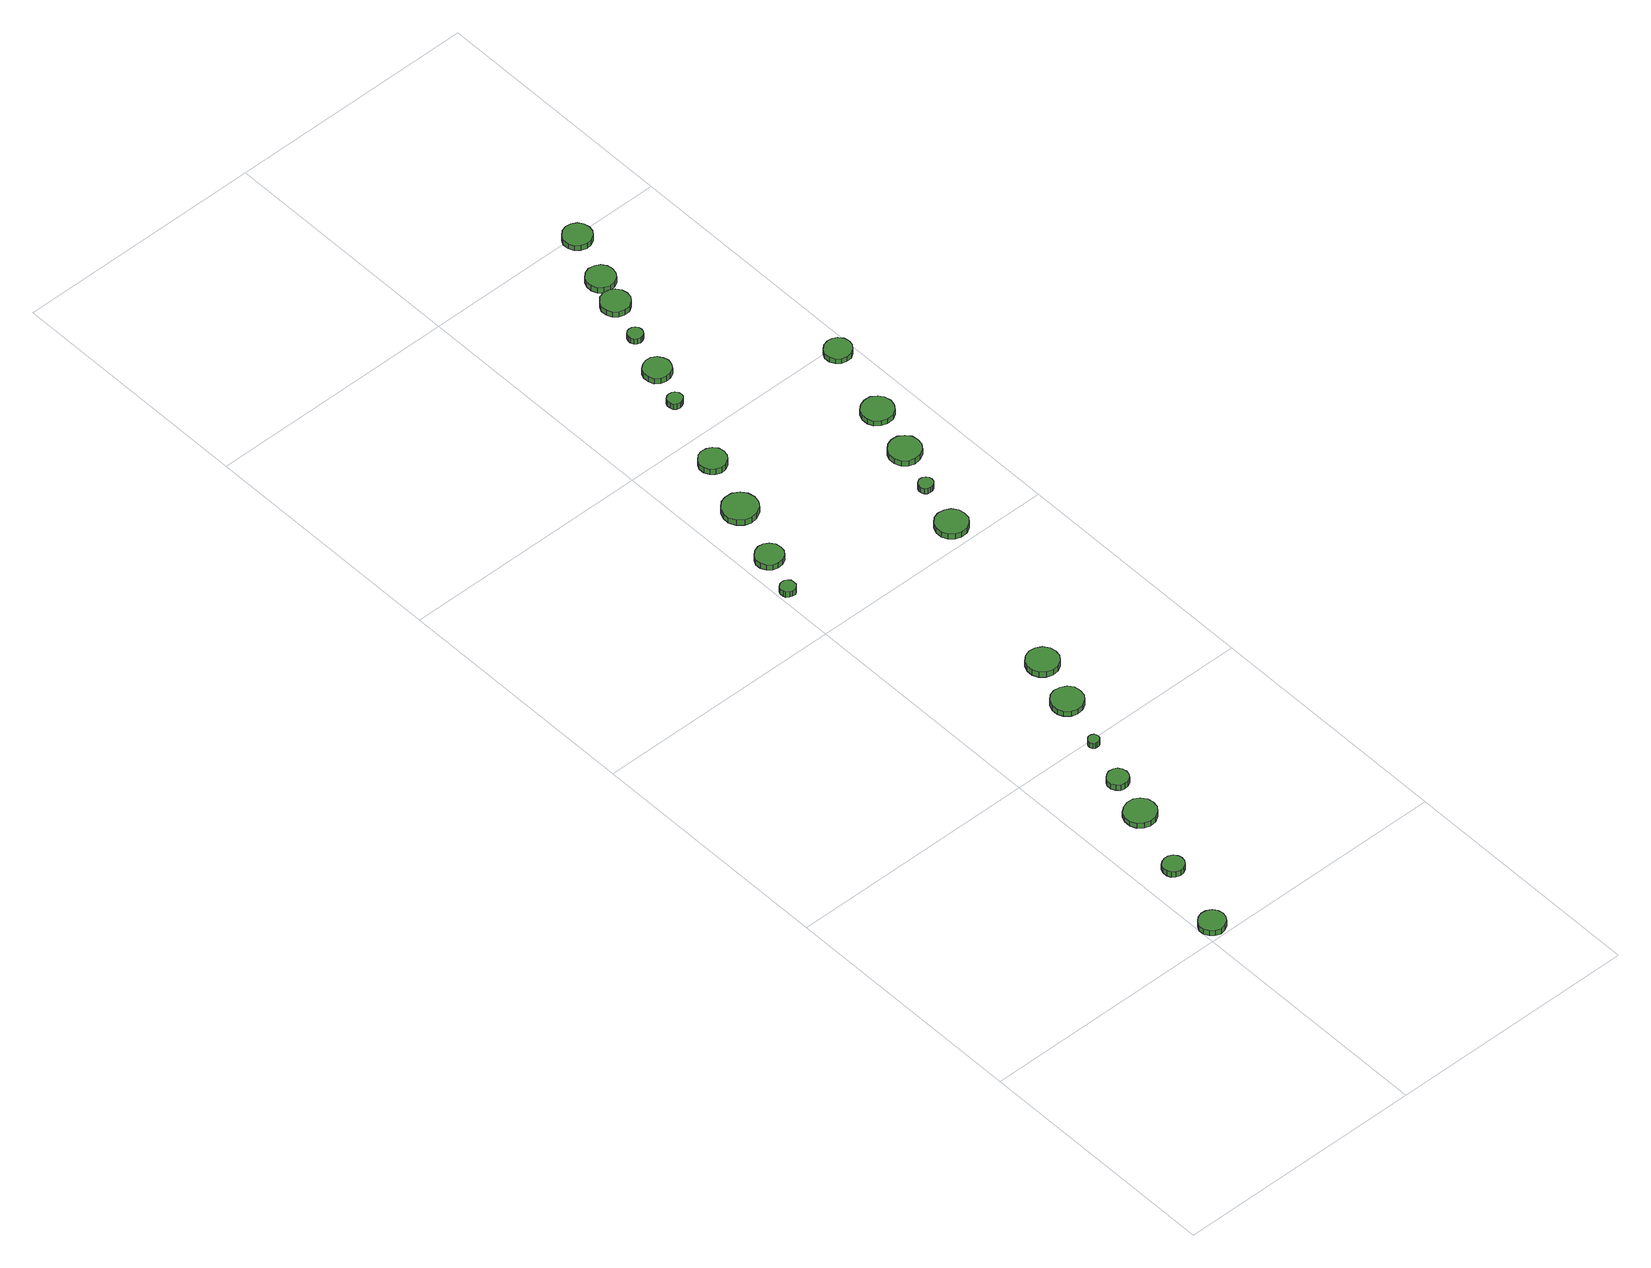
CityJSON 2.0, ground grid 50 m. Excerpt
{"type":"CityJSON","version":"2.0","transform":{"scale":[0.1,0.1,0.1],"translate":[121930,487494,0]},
"CityObjects":{
"tree1":{"type":"SolitaryVegetationObject","attributes":{"function":"something"},"geometry":[{"type":"MultiSurface","lod":"1","boundaries":[[[0,1,2,3,4,5,6,7,8,9,10,11,12,13,14]],[[15,16,17,18,19,20,21,22,23,24,25,26,27,28,29]],[[0,29,28,1]],[[1,28,27,2]],[[2,27,26,3]],[[3,26,25,4]],[[4,25,24,5]],[[5,24,23,6]],[[6,23,22,7]],[[7,22,21,8]],[[8,21,20,9]],[[9,20,19,10]],[[10,19,18,11]],[[11,18,17,12]],[[12,17,16,13]],[[13,16,15,14]],[[14,15,29,0]]]}]},
"tree2":{"type":"SolitaryVegetationObject","attributes":{"function":"something"},"geometry":[{"type":"MultiSurface","lod":"1","boundaries":[[[30,31,32,33,34,35,36,37,38,39,40,41,42,43,44]],[[45,46,47,48,49,50,51,52,53,54,55,56,57,58,59]],[[30,59,58,31]],[[31,58,57,32]],[[32,57,56,33]],[[33,56,55,34]],[[34,55,54,35]],[[35,54,53,36]],[[36,53,52,37]],[[37,52,51,38]],[[38,51,50,39]],[[39,50,49,40]],[[40,49,48,41]],[[41,48,47,42]],[[42,47,46,43]],[[43,46,45,44]],[[44,45,59,30]]]}]},
"tree3":{"type":"SolitaryVegetationObject","attributes":{"function":"something"},"geometry":[{"type":"MultiSurface","lod":"1","boundaries":[[[60,61,62,63,64,65,66,67,68,69,70,71,72,73,74]],[[75,76,77,78,79,80,81,82,83,84,85,86,87,88,89]],[[60,89,88,61]],[[61,88,87,62]],[[62,87,86,63]],[[63,86,85,64]],[[64,85,84,65]],[[65,84,83,66]],[[66,83,82,67]],[[67,82,81,68]],[[68,81,80,69]],[[69,80,79,70]],[[70,79,78,71]],[[71,78,77,72]],[[72,77,76,73]],[[73,76,75,74]],[[74,75,89,60]]]}]},
"tree4":{"type":"SolitaryVegetationObject","attributes":{"function":"something"},"geometry":[{"type":"MultiSurface","lod":"1","boundaries":[[[90,91,92,93,94,95,96,97,98,99,100,101,102,103,104]],[[105,106,107,108,109,110,111,112,113,114,115,116,117,118,119]],[[90,119,118,91]],[[91,118,117,92]],[[92,117,116,93]],[[93,116,115,94]],[[94,115,114,95]],[[95,114,113,96]],[[96,113,112,97]],[[97,112,111,98]],[[98,111,110,99]],[[99,110,109,100]],[[100,109,108,101]],[[101,108,107,102]],[[102,107,106,103]],[[103,106,105,104]],[[104,105,119,90]]]}]},
"tree5":{"type":"SolitaryVegetationObject","attributes":{"function":"something"},"geometry":[{"type":"MultiSurface","lod":"1","boundaries":[[[120,121,122,123,124,125,126,127,128,129,130,131,132,133,134]],[[135,136,137,138,139,140,141,142,143,144,145,146,147,148,149]],[[120,149,148,121]],[[121,148,147,122]],[[122,147,146,123]],[[123,146,145,124]],[[124,145,144,125]],[[125,144,143,126]],[[126,143,142,127]],[[127,142,141,128]],[[128,141,140,129]],[[129,140,139,130]],[[130,139,138,131]],[[131,138,137,132]],[[132,137,136,133]],[[133,136,135,134]],[[134,135,149,120]]]}]},
"tree6":{"type":"SolitaryVegetationObject","attributes":{"function":"something"},"geometry":[{"type":"MultiSurface","lod":"1","boundaries":[[[150,151,152,153,154,155,156,157,158,159,160,161,162,163,164]],[[165,166,167,168,169,170,171,172,173,174,175,176,177,178,179]],[[150,179,178,151]],[[151,178,177,152]],[[152,177,176,153]],[[153,176,175,154]],[[154,175,174,155]],[[155,174,173,156]],[[156,173,172,157]],[[157,172,171,158]],[[158,171,170,159]],[[159,170,169,160]],[[160,169,168,161]],[[161,168,167,162]],[[162,167,166,163]],[[163,166,165,164]],[[164,165,179,150]]]}]},
"tree7":{"type":"SolitaryVegetationObject","attributes":{"function":"something"},"geometry":[{"type":"MultiSurface","lod":"1","boundaries":[[[180,181,182,183,184,185,186,187,188,189,190,191,192,193,194]],[[195,196,197,198,199,200,201,202,203,204,205,206,207,208,209]],[[180,209,208,181]],[[181,208,207,182]],[[182,207,206,183]],[[183,206,205,184]],[[184,205,204,185]],[[185,204,203,186]],[[186,203,202,187]],[[187,202,201,188]],[[188,201,200,189]],[[189,200,199,190]],[[190,199,198,191]],[[191,198,197,192]],[[192,197,196,193]],[[193,196,195,194]],[[194,195,209,180]]]}]},
"tree8":{"type":"SolitaryVegetationObject","attributes":{"function":"something"},"geometry":[{"type":"MultiSurface","lod":"1","boundaries":[[[210,211,212,213,214,215,216,217,218,219,220,221,222,223,224]],[[225,226,227,228,229,230,231,232,233,234,235,236,237,238,239]],[[210,239,238,211]],[[211,238,237,212]],[[212,237,236,213]],[[213,236,235,214]],[[214,235,234,215]],[[215,234,233,216]],[[216,233,232,217]],[[217,232,231,218]],[[218,231,230,219]],[[219,230,229,220]],[[220,229,228,221]],[[221,228,227,222]],[[222,227,226,223]],[[223,226,225,224]],[[224,225,239,210]]]}]},
"tree9":{"type":"SolitaryVegetationObject","attributes":{"function":"something"},"geometry":[{"type":"MultiSurface","lod":"1","boundaries":[[[240,241,242,243,244,245,246,247,248,249,250,251,252,253,254]],[[255,256,257,258,259,260,261,262,263,264,265,266,267,268,269]],[[240,269,268,241]],[[241,268,267,242]],[[242,267,266,243]],[[243,266,265,244]],[[244,265,264,245]],[[245,264,263,246]],[[246,263,262,247]],[[247,262,261,248]],[[248,261,260,249]],[[249,260,259,250]],[[250,259,258,251]],[[251,258,257,252]],[[252,257,256,253]],[[253,256,255,254]],[[254,255,269,240]]]}]},
"tree10":{"type":"SolitaryVegetationObject","attributes":{"function":"something"},"geometry":[{"type":"MultiSurface","lod":"1","boundaries":[[[270,271,272,273,274,275,276,277,278,279,280,281,282,283,284]],[[285,286,287,288,289,290,291,292,293,294,295,296,297,298,299]],[[270,299,298,271]],[[271,298,297,272]],[[272,297,296,273]],[[273,296,295,274]],[[274,295,294,275]],[[275,294,293,276]],[[276,293,292,277]],[[277,292,291,278]],[[278,291,290,279]],[[279,290,289,280]],[[280,289,288,281]],[[281,288,287,282]],[[282,287,286,283]],[[283,286,285,284]],[[284,285,299,270]]]}]},
"tree11":{"type":"SolitaryVegetationObject","attributes":{"function":"something"},"geometry":[{"type":"MultiSurface","lod":"1","boundaries":[[[300,301,302,303,304,305,306,307,308,309,310,311,312,313,314]],[[315,316,317,318,319,320,321,322,323,324,325,326,327,328,329]],[[300,329,328,301]],[[301,328,327,302]],[[302,327,326,303]],[[303,326,325,304]],[[304,325,324,305]],[[305,324,323,306]],[[306,323,322,307]],[[307,322,321,308]],[[308,321,320,309]],[[309,320,319,310]],[[310,319,318,311]],[[311,318,317,312]],[[312,317,316,313]],[[313,316,315,314]],[[314,315,329,300]]]}]},
"tree12":{"type":"SolitaryVegetationObject","attributes":{"function":"something"},"geometry":[{"type":"MultiSurface","lod":"1","boundaries":[[[330,331,332,333,334,335,336,337,338,339,340,341,342,343,344]],[[345,346,347,348,349,350,351,352,353,354,355,356,357,358,359]],[[330,359,358,331]],[[331,358,357,332]],[[332,357,356,333]],[[333,356,355,334]],[[334,355,354,335]],[[335,354,353,336]],[[336,353,352,337]],[[337,352,351,338]],[[338,351,350,339]],[[339,350,349,340]],[[340,349,348,341]],[[341,348,347,342]],[[342,347,346,343]],[[343,346,345,344]],[[344,345,359,330]]]}]},
"tree13":{"type":"SolitaryVegetationObject","attributes":{"function":"something"},"geometry":[{"type":"MultiSurface","lod":"1","boundaries":[[[360,361,362,363,364,365,366,367,368,369,370,371,372,373,374]],[[375,376,377,378,379,380,381,382,383,384,385,386,387,388,389]],[[360,389,388,361]],[[361,388,387,362]],[[362,387,386,363]],[[363,386,385,364]],[[364,385,384,365]],[[365,384,383,366]],[[366,383,382,367]],[[367,382,381,368]],[[368,381,380,369]],[[369,380,379,370]],[[370,379,378,371]],[[371,378,377,372]],[[372,377,376,373]],[[373,376,375,374]],[[374,375,389,360]]]}]},
"tree14":{"type":"SolitaryVegetationObject","attributes":{"function":"something"},"geometry":[{"type":"MultiSurface","lod":"1","boundaries":[[[390,391,392,393,394,395,396,397,398,399,400,401,402,403,404]],[[405,406,407,408,409,410,411,412,413,414,415,416,417,418,419]],[[390,419,418,391]],[[391,418,417,392]],[[392,417,416,393]],[[393,416,415,394]],[[394,415,414,395]],[[395,414,413,396]],[[396,413,412,397]],[[397,412,411,398]],[[398,411,410,399]],[[399,410,409,400]],[[400,409,408,401]],[[401,408,407,402]],[[402,407,406,403]],[[403,406,405,404]],[[404,405,419,390]]]}]},
"tree15":{"type":"SolitaryVegetationObject","attributes":{"function":"something"},"geometry":[{"type":"MultiSurface","lod":"1","boundaries":[[[420,421,422,423,424,425,426,427,428,429,430,431,432,433,434]],[[435,436,437,438,439,440,441,442,443,444,445,446,447,448,449]],[[420,449,448,421]],[[421,448,447,422]],[[422,447,446,423]],[[423,446,445,424]],[[424,445,444,425]],[[425,444,443,426]],[[426,443,442,427]],[[427,442,441,428]],[[428,441,440,429]],[[429,440,439,430]],[[430,439,438,431]],[[431,438,437,432]],[[432,437,436,433]],[[433,436,435,434]],[[434,435,449,420]]]}]},
"tree16":{"type":"SolitaryVegetationObject","attributes":{"function":"something"},"geometry":[{"type":"MultiSurface","lod":"1","boundaries":[[[450,451,452,453,454,455,456,457,458,459,460,461,462,463,464]],[[465,466,467,468,469,470,471,472,473,474,475,476,477,478,479]],[[450,479,478,451]],[[451,478,477,452]],[[452,477,476,453]],[[453,476,475,454]],[[454,475,474,455]],[[455,474,473,456]],[[456,473,472,457]],[[457,472,471,458]],[[458,471,470,459]],[[459,470,469,460]],[[460,469,468,461]],[[461,468,467,462]],[[462,467,466,463]],[[463,466,465,464]],[[464,465,479,450]]]}]},
"tree17":{"type":"SolitaryVegetationObject","attributes":{"function":"something"},"geometry":[{"type":"MultiSurface","lod":"1","boundaries":[[[480,481,482,483,484,485,486,487,488,489,490,491,492,493,494]],[[495,496,497,498,499,500,501,502,503,504,505,506,507,508,509]],[[480,509,508,481]],[[481,508,507,482]],[[482,507,506,483]],[[483,506,505,484]],[[484,505,504,485]],[[485,504,503,486]],[[486,503,502,487]],[[487,502,501,488]],[[488,501,500,489]],[[489,500,499,490]],[[490,499,498,491]],[[491,498,497,492]],[[492,497,496,493]],[[493,496,495,494]],[[494,495,509,480]]]}]},
"tree18":{"type":"SolitaryVegetationObject","attributes":{"function":"something"},"geometry":[{"type":"MultiSurface","lod":"1","boundaries":[[[510,511,512,513,514,515,516,517,518,519,520,521,522,523,524]],[[525,526,527,528,529,530,531,532,533,534,535,536,537,538,539]],[[510,539,538,511]],[[511,538,537,512]],[[512,537,536,513]],[[513,536,535,514]],[[514,535,534,515]],[[515,534,533,516]],[[516,533,532,517]],[[517,532,531,518]],[[518,531,530,519]],[[519,530,529,520]],[[520,529,528,521]],[[521,528,527,522]],[[522,527,526,523]],[[523,526,525,524]],[[524,525,539,510]]]}]},
"tree19":{"type":"SolitaryVegetationObject","attributes":{"function":"something"},"geometry":[{"type":"MultiSurface","lod":"1","boundaries":[[[540,541,542,543,544,545,546,547,548,549,550,551,552,553,554]],[[555,556,557,558,559,560,561,562,563,564,565,566,567,568,569]],[[540,569,568,541]],[[541,568,567,542]],[[542,567,566,543]],[[543,566,565,544]],[[544,565,564,545]],[[545,564,563,546]],[[546,563,562,547]],[[547,562,561,548]],[[548,561,560,549]],[[549,560,559,550]],[[550,559,558,551]],[[551,558,557,552]],[[552,557,556,553]],[[553,556,555,554]],[[554,555,569,540]]]}]},
"tree20":{"type":"SolitaryVegetationObject","attributes":{"function":"something"},"geometry":[{"type":"MultiSurface","lod":"1","boundaries":[[[570,571,572,573,574,575,576,577,578,579,580,581,582,583,584]],[[585,586,587,588,589,590,591,592,593,594,595,596,597,598,599]],[[570,599,598,571]],[[571,598,597,572]],[[572,597,596,573]],[[573,596,595,574]],[[574,595,594,575]],[[575,594,593,576]],[[576,593,592,577]],[[577,592,591,578]],[[578,591,590,579]],[[579,590,589,580]],[[580,589,588,581]],[[581,588,587,582]],[[582,587,586,583]],[[583,586,585,584]],[[584,585,599,570]]]}]},
"tree21":{"type":"SolitaryVegetationObject","attributes":{"function":"something"},"geometry":[{"type":"MultiSurface","lod":"1","boundaries":[[[600,601,602,603,604,605,606,607,608,609,610,611,612,613,614]],[[615,616,617,618,619,620,621,622,623,624,625,626,627,628,629]],[[600,629,628,601]],[[601,628,627,602]],[[602,627,626,603]],[[603,626,625,604]],[[604,625,624,605]],[[605,624,623,606]],[[606,623,622,607]],[[607,622,621,608]],[[608,621,620,609]],[[609,620,619,610]],[[610,619,618,611]],[[611,618,617,612]],[[612,617,616,613]],[[613,616,615,614]],[[614,615,629,600]]]}]},
"tree22":{"type":"SolitaryVegetationObject","attributes":{"function":"something"},"geometry":[{"type":"MultiSurface","lod":"1","boundaries":[[[630,631,632,633,634,635,636,637,638,639,640,641,642,643,644]],[[645,646,647,648,649,650,651,652,653,654,655,656,657,658,659]],[[630,659,658,631]],[[631,658,657,632]],[[632,657,656,633]],[[633,656,655,634]],[[634,655,654,635]],[[635,654,653,636]],[[636,653,652,637]],[[637,652,651,638]],[[638,651,650,639]],[[639,650,649,640]],[[640,649,648,641]],[[641,648,647,642]],[[642,647,646,643]],[[643,646,645,644]],[[644,645,659,630]]]}]}
},
"vertices":[
[51,29,16],[49,39,16],[43,48,16],[33,53,16],[23,54,16],[13,51,16],[5,44,16],[0,34,16],[0,24,16],[5,14,16],[13,7,16],[23,3,16],[33,5,16],[43,10,16],[49,19,16],[49,19,3],[43,10,3],[33,5,3],[23,3,3],[13,7,3],[5,14,3],[0,24,3],[0,34,3],[5,44,3],[13,51,3],[23,54,3],[33,53,3],[43,48,3],[49,39,3],[51,29,3],
[89,176,15],[87,184,15],[82,191,15],[74,195,15],[66,196,15],[58,193,15],[51,188,15],[48,180,15],[48,171,15],[51,163,15],[58,158,15],[66,155,15],[74,156,15],[82,160,15],[87,167,15],[87,167,2],[82,160,2],[74,156,2],[66,155,2],[58,158,2],[51,163,2],[48,171,2],[48,180,2],[51,188,2],[58,193,2],[66,196,2],[74,195,2],[82,191,2],[87,184,2],[89,176,2],
[141,308,16],[139,320,16],[131,331,16],[120,337,16],[107,338,16],[95,334,16],[85,326,16],[80,314,16],[80,301,16],[85,289,16],[95,281,16],[107,277,16],[120,278,16],[131,285,16],[139,295,16],[139,295,4],[131,285,4],[120,278,4],[107,277,4],[95,281,4],[85,289,4],[80,301,4],[80,314,4],[85,326,4],[95,334,4],[107,338,4],[120,337,4],[131,331,4],[139,320,4],[141,308,4],
[157,394,16],[155,403,16],[150,410,16],[143,414,16],[134,415,16],[126,412,16],[120,406,16],[116,399,16],[116,390,16],[120,382,16],[126,376,16],[134,374,16],[143,375,16],[150,379,16],[155,386,16],[155,386,3],[150,379,3],[143,375,3],[134,374,3],[126,376,3],[120,382,3],[116,390,3],[116,399,3],[120,406,3],[126,412,3],[134,415,3],[143,414,3],[150,410,3],[155,403,3],[157,394,3],
[178,491,15],[177,495,15],[175,499,15],[171,501,15],[166,502,15],[162,500,15],[159,497,15],[157,493,15],[157,489,15],[159,484,15],[162,481,15],[166,480,15],[171,481,15],[175,483,15],[177,486,15],[177,486,2],[175,483,2],[171,481,2],[166,480,2],[162,481,2],[159,484,2],[157,489,2],[157,493,2],[159,497,2],[162,500,2],[166,502,2],[171,501,2],[175,499,2],[177,495,2],[178,491,2],
[36,1121,15],[35,1127,15],[31,1132,15],[26,1135,15],[20,1135,15],[14,1134,15],[9,1129,15],[7,1124,15],[7,1117,15],[9,1112,15],[14,1108,15],[20,1106,15],[26,1106,15],[31,1109,15],[35,1114,15],[35,1114,2],[31,1109,2],[26,1106,2],[20,1106,2],[14,1108,2],[9,1112,2],[7,1117,2],[7,1124,2],[9,1129,2],[14,1134,2],[20,1135,2],[26,1135,2],[31,1132,2],[35,1127,2],[36,1121,2],
[228,592,16],[226,605,16],[218,615,16],[207,621,16],[194,623,16],[182,619,16],[172,610,16],[167,598,16],[167,585,16],[172,574,16],[182,565,16],[194,561,16],[207,562,16],[218,569,16],[226,579,16],[226,579,4],[218,569,4],[207,562,4],[194,561,4],[182,565,4],[172,574,4],[167,585,4],[167,598,4],[172,610,4],[182,619,4],[194,623,4],[207,621,4],[218,615,4],[226,605,4],[228,592,4],
[75,1198,16],[73,1209,16],[66,1218,16],[57,1224,16],[46,1225,16],[35,1221,16],[27,1214,16],[22,1204,16],[22,1193,16],[27,1183,16],[35,1175,16],[46,1172,16],[57,1173,16],[66,1178,16],[73,1187,16],[73,1187,3],[66,1178,3],[57,1173,3],[46,1172,3],[35,1175,3],[27,1183,3],[22,1193,3],[22,1204,3],[27,1214,3],[35,1221,3],[46,1225,3],[57,1224,3],[66,1218,3],[73,1209,3],[75,1198,3],
[260,691,16],[258,703,16],[250,714,16],[239,720,16],[226,722,16],[214,718,16],[204,709,16],[199,697,16],[199,684,16],[204,673,16],[214,664,16],[226,660,16],[239,661,16],[250,668,16],[258,678,16],[258,678,3],[250,668,3],[239,661,3],[226,660,3],[214,664,3],[204,673,3],[199,684,3],[199,697,3],[204,709,3],[214,718,3],[226,722,3],[239,720,3],[250,714,3],[258,703,3],[260,691,3],
[122,1317,17],[119,1331,17],[111,1342,17],[98,1350,17],[84,1351,17],[71,1347,17],[60,1337,17],[54,1324,17],[54,1310,17],[60,1297,17],[71,1287,17],[84,1283,17],[98,1285,17],[111,1292,17],[119,1303,17],[119,1303,4],[111,1292,4],[98,1285,4],[84,1283,4],[71,1287,4],[60,1297,4],[54,1310,4],[54,1324,4],[60,1337,4],[71,1347,4],[84,1351,4],[98,1350,4],[111,1342,4],[119,1331,4],[122,1317,4],
[157,1435,16],[155,1446,16],[148,1455,16],[138,1460,16],[127,1461,16],[117,1458,16],[109,1450,16],[104,1440,16],[104,1429,16],[109,1419,16],[117,1412,16],[127,1408,16],[138,1409,16],[148,1415,16],[155,1424,16],[155,1424,3],[148,1415,3],[138,1409,3],[127,1408,3],[117,1412,3],[109,1419,3],[104,1429,3],[104,1440,3],[109,1450,3],[117,1458,3],[127,1461,3],[138,1460,3],[148,1455,3],[155,1446,3],[157,1435,3],
[366,1043,16],[364,1055,16],[356,1066,16],[345,1072,16],[332,1074,16],[320,1070,16],[310,1061,16],[305,1049,16],[305,1036,16],[310,1025,16],[320,1016,16],[332,1012,16],[345,1013,16],[356,1020,16],[364,1030,16],[364,1030,4],[356,1020,4],[345,1013,4],[332,1012,4],[320,1016,4],[310,1025,4],[305,1036,4],[305,1049,4],[310,1061,4],[320,1070,4],[332,1074,4],[345,1072,4],[356,1066,4],[364,1055,4],[366,1043,4],
[195,1587,15],[194,1593,15],[190,1598,15],[185,1601,15],[179,1602,15],[173,1600,15],[168,1596,15],[166,1590,15],[166,1584,15],[168,1578,15],[173,1574,15],[179,1572,15],[185,1573,15],[190,1576,15],[194,1581,15],[194,1581,2],[190,1576,2],[185,1573,2],[179,1572,2],[173,1574,2],[168,1578,2],[166,1584,2],[166,1590,2],[168,1596,2],[173,1600,2],[179,1602,2],[185,1601,2],[190,1598,2],[194,1593,2],[195,1587,2],
[233,1661,16],[230,1672,16],[224,1681,16],[214,1687,16],[203,1688,16],[193,1684,16],[184,1677,16],[180,1667,16],[180,1656,16],[184,1645,16],[193,1638,16],[203,1635,16],[214,1636,16],[224,1641,16],[230,1650,16],[230,1650,3],[224,1641,3],[214,1636,3],[203,1635,3],[193,1638,3],[184,1645,3],[180,1656,3],[180,1667,3],[184,1677,3],[193,1684,3],[203,1688,3],[214,1687,3],[224,1681,3],[230,1672,3],[233,1661,3],
[380,1143,15],[379,1148,15],[375,1153,15],[370,1156,15],[364,1157,15],[359,1155,15],[354,1151,15],[352,1146,15],[352,1140,15],[354,1134,15],[359,1130,15],[364,1129,15],[370,1129,15],[375,1132,15],[379,1137,15],[379,1137,2],[375,1132,2],[370,1129,2],[364,1129,2],[359,1130,2],[354,1134,2],[352,1140,2],[352,1146,2],[354,1151,2],[359,1155,2],[364,1157,2],[370,1156,2],[375,1153,2],[379,1148,2],[380,1143,2],
[249,1749,15],[248,1755,15],[244,1760,15],[239,1763,15],[233,1764,15],[227,1762,15],[222,1758,15],[220,1752,15],[220,1746,15],[222,1740,15],[227,1736,15],[233,1734,15],[239,1735,15],[244,1738,15],[248,1743,15],[248,1743,3],[244,1738,3],[239,1735,3],[233,1734,3],[227,1736,3],[222,1740,3],[220,1746,3],[220,1752,3],[222,1758,3],[227,1762,3],[233,1764,3],[239,1763,3],[244,1760,3],[248,1755,3],[249,1749,3],
[425,1228,16],[423,1241,16],[415,1251,16],[404,1258,16],[391,1259,16],[379,1255,16],[369,1246,16],[364,1235,16],[364,1222,16],[369,1210,16],[379,1201,16],[391,1197,16],[404,1199,16],[415,1205,16],[423,1216,16],[423,1216,3],[415,1205,3],[404,1199,3],[391,1197,3],[379,1201,3],[369,1210,3],[364,1222,3],[364,1235,3],[369,1246,3],[379,1255,3],[391,1259,3],[404,1258,3],[415,1251,3],[423,1241,3],[425,1228,3],
[288,1829,17],[286,1840,17],[279,1850,17],[269,1855,17],[257,1857,17],[246,1853,17],[238,1845,17],[233,1835,17],[233,1823,17],[238,1812,17],[246,1805,17],[257,1801,17],[269,1802,17],[279,1808,17],[286,1817,17],[286,1817,4],[279,1808,4],[269,1802,4],[257,1801,4],[246,1805,4],[238,1812,4],[233,1823,4],[233,1835,4],[238,1845,4],[246,1853,4],[257,1857,4],[269,1855,4],[279,1850,4],[286,1840,4],[288,1829,4],
[454,1330,16],[451,1343,16],[444,1353,16],[433,1360,16],[420,1361,16],[408,1357,16],[398,1349,16],[393,1337,16],[393,1324,16],[398,1312,16],[408,1304,16],[420,1300,16],[433,1301,16],[444,1307,16],[451,1318,16],[451,1318,4],[444,1307,4],[433,1301,4],[420,1300,4],[408,1304,4],[398,1312,4],[393,1324,4],[393,1337,4],[398,1349,4],[408,1357,4],[420,1361,4],[433,1360,4],[444,1353,4],[451,1343,4],[454,1330,4],
[309,1890,16],[307,1901,16],[300,1911,16],[290,1916,16],[278,1918,16],[267,1914,16],[258,1906,16],[254,1896,16],[254,1884,16],[258,1873,16],[267,1866,16],[278,1862,16],[290,1863,16],[300,1869,16],[307,1879,16],[307,1879,3],[300,1869,3],[290,1863,3],[278,1862,3],[267,1866,3],[258,1873,3],[254,1884,3],[254,1896,3],[258,1906,3],[267,1914,3],[278,1918,3],[290,1916,3],[300,1911,3],[307,1901,3],[309,1890,3],
[495,1482,18],[493,1493,18],[486,1502,18],[477,1507,18],[466,1508,18],[456,1505,18],[448,1498,18],[443,1488,18],[443,1477,18],[448,1467,18],[456,1460,18],[466,1457,18],[477,1458,18],[486,1463,18],[493,1472,18],[493,1472,6],[486,1463,6],[477,1458,6],[466,1457,6],[456,1460,6],[448,1467,6],[443,1477,6],[443,1488,6],[448,1498,6],[456,1505,6],[466,1508,6],[477,1507,6],[486,1502,6],[493,1493,6],[495,1482,6],
[346,1991,17],[344,2002,17],[337,2012,17],[327,2017,17],[316,2019,17],[305,2015,17],[296,2007,17],[291,1997,17],[291,1985,17],[296,1974,17],[305,1967,17],[316,1963,17],[327,1964,17],[337,1970,17],[344,1980,17],[344,1980,5],[337,1970,5],[327,1964,5],[316,1963,5],[305,1967,5],[296,1974,5],[291,1985,5],[291,1997,5],[296,2007,5],[305,2015,5],[316,2019,5],[327,2017,5],[337,2012,5],[344,2002,5],[346,1991,5]
]}
